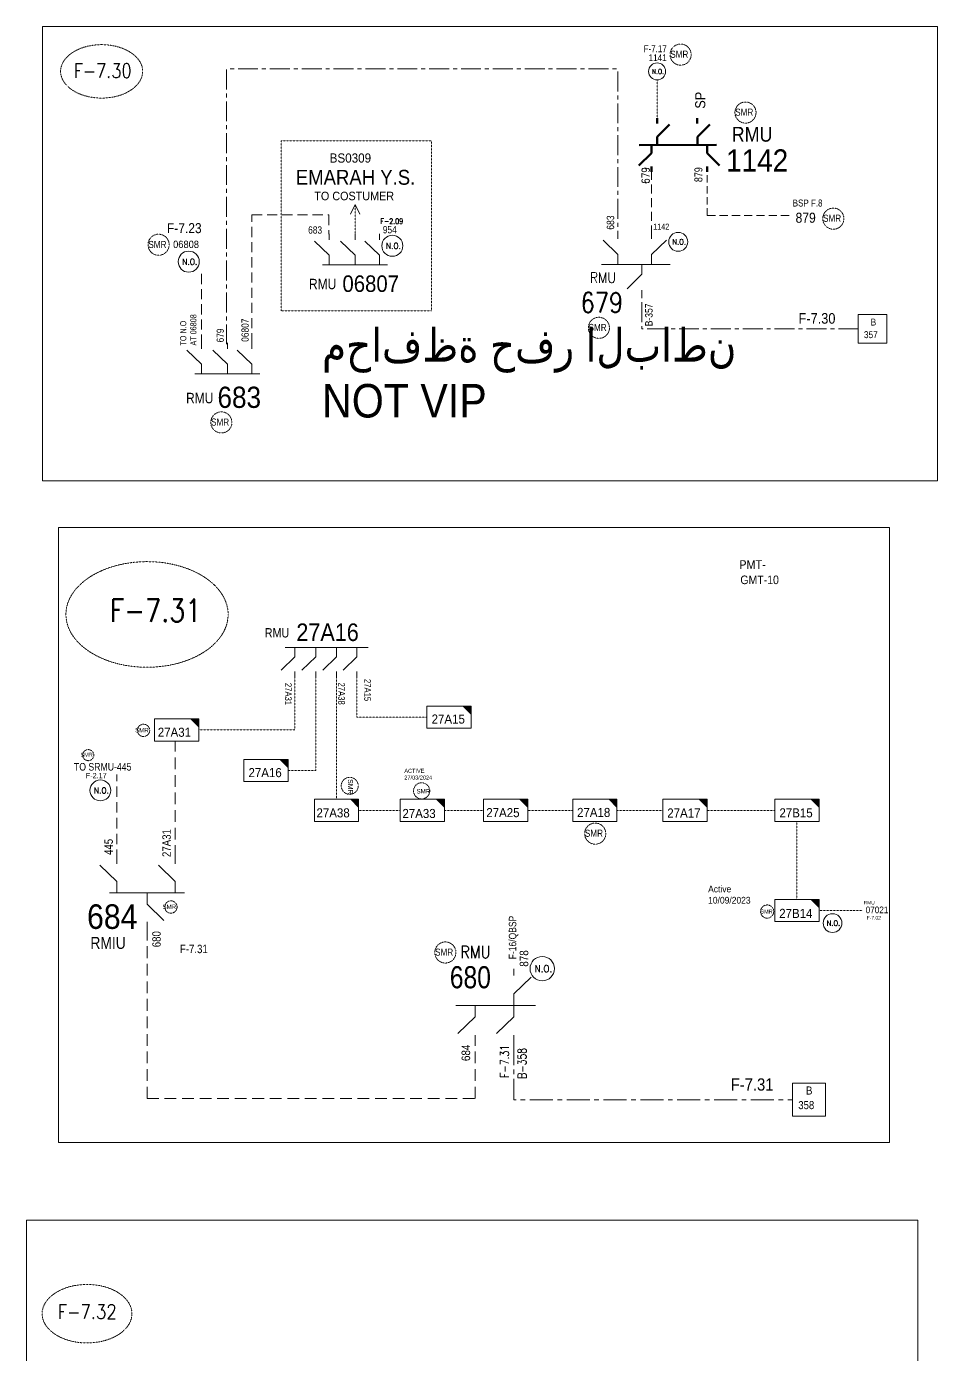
# Model space of a CAD drawing. Header units: metres. Extents: x 65984 to 144644, y -19036 to 23726.
# Drawn here: x 99473 to 100621, y -8601 to -6928 of the extents above; entities that cross this region are included whole.
import ezdxf
from ezdxf.enums import TextEntityAlignment as Align

# ---------------------------------------------------------------- set-up
doc = ezdxf.new("R2010")
doc.units = ezdxf.units.M
doc.header["$MEASUREMENT"] = 0
for name, pattern in [('( Center )', [2, 1.25, -0.25, 0.25, -0.25]), ('DGN Style 2', [0.023128, 0, -0.023128]), ('DGN Style 3', [0.013877, 0, -0.013877]), ('HIDDEN2', [2381.25, 1587.5, -793.75])]:
    doc.linetypes.add(name, pattern=pattern)
doc.layers.get('0').update_dxf_attribs({"color": 95, "lineweight": 40})
for name, color, linetype, lineweight in [('D FDR  03', 112, 'Continuous', 40), ('d_eos', 111, 'Continuous', 40), ('d_eos no', 121, 'Continuous', 40), ('d_switch', 95, 'Continuous', 40), ('d_tf no', 6, 'Continuous', 40), ('d_ug cable', 95, 'Continuous', 40), ('d_ug main line', 95, 'Continuous', 40), ('d_village name', 7, 'Continuous', 40), ('FDR  1  05', 172, 'Continuous', 40), ('FDR  1  16', 234, 'Continuous', 40), ('FDR  3  01', 30, 'Continuous', 40), ('fedr no', 95, 'Continuous', 40), ('GRID STATION  04', 7, 'Continuous', 40), ('Level 37', 7, 'Continuous', 0), ('O H MAIN FEEDER', 4, 'Continuous', 100), ('SW N O', 114, 'Continuous', 30)]:
    doc.layers.add(name, color=color, linetype=linetype, lineweight=lineweight)
doc.styles.add('NASKHF', font='naskhf.shx', dxfattribs={"height": 8})
doc.styles.add('Style-Arial', font='arial.ttf')
doc.styles.add('Style-ENGINEERING', font='ENGINEERING.shx')
doc.styles.add('Style-msdefault', font='msdefault.shx')
doc.styles.add('Style-simplex', font='simplex.shx')
doc.styles.add('Style-STANDARD', font='STANDARD.shx')

# ---------------------------------------------------------------- blocks, each defined once
blk = doc.blocks.new('*U1275')
at = {"layer": 'd_eos', "color": 2, "linetype": 'Continuous', "lineweight": 13, "ltscale": 1.67443}
for p, q in [((-13.36, 7.32), (17.24, 7.32)), ((-10.36, 7.32), (-10.36, 2.77)), ((1.94, 7.32), (1.94, 2.77)), ((13.44, 7.32), (13.44, 2.77)), ((-10.36, 2.77), (-17.22, -3.89)), ((1.94, 2.77), (-4.92, -3.89)), ((13.44, 2.77), (6.58, -3.89)), ((-10.36, -4.53), (-10.36, -7.3)), ((1.94, -4.53), (1.94, -7.3)), ((13.45, -4.53), (13.45, -7.3))]:
    blk.add_line(p, q, dxfattribs=at)
blk = doc.blocks.new('*U1274')
at = {"layer": 'd_eos', "color": 7, "linetype": 'Continuous', "lineweight": 13, "ltscale": 1.566059}
for p, q in [((-13.36, 7.32), (17.24, 7.32)), ((-10.36, 7.32), (-10.36, 2.77)), ((1.94, 7.32), (1.94, 2.77)), ((13.44, 7.32), (13.44, 2.77)), ((-10.36, 2.77), (-17.22, -3.89)), ((1.94, 2.77), (-4.92, -3.89)), ((13.44, 2.77), (6.58, -3.89)), ((-10.36, -4.53), (-10.36, -7.3)), ((1.94, -4.53), (1.94, -7.3)), ((13.45, -4.53), (13.45, -7.3))]:
    blk.add_line(p, q, dxfattribs=at)
blk = doc.blocks.new('*U1276')
at = {"layer": 'd_ug cable', "color": 121, "linetype": 'Continuous', "lineweight": 13}
for q in [(-2.21, -2.23), (2.18, -2.23)]:
    blk.add_line((-0.01, 2.26), q, dxfattribs=at)
blk = doc.blocks.new('*U893')
at = {"layer": 'SW N O', "color": 3, "lineweight": 13}
blk.add_circle((0, 0), 16.8, dxfattribs=at)
at = {"layer": 'SW N O', "color": 3, "lineweight": 13, "style": 'Style-STANDARD'}
blk.add_text('N.O.', height=9.6, dxfattribs=at).set_placement((1.7, -0.2), align=Align.MIDDLE_CENTER)
blk = doc.blocks.new('*U3425')
at = {"layer": 'GRID STATION  04', "color": 121, "linetype": 'Continuous', "lineweight": 13, "ltscale": 1.519731, "flags": 128}
blk.add_lwpolyline([(5.09, -5.21), (5.09, 4.96), (-5.08, 4.96), (-5.08, -5.21)], close=True, dxfattribs=at)
at = {"layer": 'GRID STATION  04', "color": 121, "linetype": 'Continuous', "lineweight": 13, "style": 'Style-msdefault', "width": 0.888889}
for s, height, p in [('B', 2.49, (-0.89, 3.96)), ('358', 2.491, (-3.29, -0.55))]:
    blk.add_text(s, height=height, dxfattribs=at).set_placement(p, align=Align.TOP_LEFT)
blk = doc.blocks.new('TF_8')
at = {"color": 0, "linetype": 'ByBlock', "lineweight": -2}
blk.add_line((6.3, 4.95), (9.9, 1.35), dxfattribs=at)
blk.add_3dface([(-10.1, 4.95), (9.9, 4.95), (9.9, -5.05), (-10.1, -5.05)], dxfattribs=at)
blk = doc.blocks.new('exist.us-1000kva')
at = {"color": 0, "linetype": 'ByBlock', "lineweight": -2, "flags": 128}
blk.add_lwpolyline([(40, 12.9), (32.8, 20), (40, 20)], close=True, dxfattribs=at)
at = {"color": 0, "linetype": 'ByBlock', "lineweight": -2, "extrusion": (0, 0, -1)}
blk.add_solid([(-40, 12.9), (-32.8, 20), (-40, 20)], dxfattribs=at)
at = {"color": 0, "linetype": 'ByBlock', "lineweight": -2, "xscale": 2, "yscale": 2}
blk.add_blockref('TF_8', (20.2, 10.1), dxfattribs=at)
blk = doc.blocks.new('*U3578')
at = {"layer": 'SW N O', "color": 94, "lineweight": 13}
blk.add_circle((0, 0), 16.8, dxfattribs=at)
at = {"layer": 'SW N O', "color": 94, "lineweight": 13, "style": 'Style-STANDARD'}
blk.add_text('N.O.', height=9.6, dxfattribs=at).set_placement((1.7, -0.2), align=Align.MIDDLE_CENTER)
blk = doc.blocks.new('*U4081')
at = {"layer": 'd_eos', "color": 2, "linetype": 'Continuous', "lineweight": 211, "ltscale": 1.513334}
for p, q in [((0, -24.98), (-0.01, 18.33)), ((4.64, 12.96), (11.44, 19.96)), ((-12.1, 7.53), (-14.93, 7.53)), ((-4.66, 7.54), (-11.45, 14.54)), ((-0.01, 7.54), (-4.66, 7.54)), ((-0.01, 12.96), (4.64, 12.96)), ((12.09, 12.96), (14.91, 12.96)), ((-4.66, -14.95), (-11.45, -7.95)), ((-12.1, -14.95), (-14.93, -14.95)), ((-0.01, -14.95), (-4.66, -14.95)), ((-0.01, -18.08), (4.64, -18.08)), ((4.64, -18.08), (11.44, -25.08)), ((12.09, -18.08), (14.91, -18.08))]:
    blk.add_line(p, q, dxfattribs=at)

msp = doc.modelspace()

# ---------------------------------------------------------------- linework, layer by layer
at = {"layer": 'd_eos', "color": 7, "linetype": 'Continuous', "lineweight": 13, "ltscale": 1.708602}
for p, q in [((100217.9, -7195.4), (100217.9, -7187.8)), ((100260.3, -7195.4), (100260.3, -7187.8))]:
    msp.add_line(p, q, dxfattribs=at)
at = {"layer": 'd_eos', "color": 2, "linetype": 'Continuous', "lineweight": 13, "ltscale": 1.708602}
for p, q in [((100217.9, -7215.3), (100199.2, -7197.1)), ((100260.3, -7215.3), (100279.1, -7197.1)), ((100197.2, -7227.8), (100283.7, -7227.8)), ((100217.9, -7227.8), (100217.9, -7215.3)), ((100248.1, -7227.8), (100248.1, -7240.2)), ((100260.3, -7227.8), (100260.3, -7215.3)), ((100248.3, -7240.2), (100229.6, -7258.4)), ((100248.3, -7260.1), (100248.3, -7267.7))]:
    msp.add_line(p, q, dxfattribs=at)
at = {"layer": 'd_eos', "color": 7, "linetype": 'Continuous', "lineweight": 13, "ltscale": 1.701675}
for p, q in [((99903.1, -7710.7), (99798.7, -7710.7)), ((99810.8, -7710.7), (99810.8, -7722.2)), ((99837.1, -7710.7), (99837.1, -7722.2)), ((99863.4, -7710.7), (99863.4, -7722.2)), ((99888.9, -7710.7), (99888.9, -7722.2)), ((99810.8, -7722.2), (99793.4, -7739.1)), ((99837.1, -7722.2), (99819.7, -7739.1)), ((99863.4, -7722.2), (99846, -7739.1)), ((99888.9, -7722.2), (99871.6, -7739.1)), ((99810.8, -7740.7), (99810.8, -7747.7)), ((99837.1, -7740.7), (99837.1, -7747.7)), ((99863.4, -7740.7), (99863.4, -7747.7)), ((99888.9, -7740.7), (99888.9, -7747.7))]:
    msp.add_line(p, q, dxfattribs=at)
at = {"layer": 'd_eos', "color": 7, "linetype": 'Continuous', "lineweight": 13, "ltscale": 1.936696}
for p, q in [((99586.4, -7983), (99586.4, -7974.5)), ((99660.1, -7983), (99660.1, -7974.5))]:
    msp.add_line(p, q, dxfattribs=at)
at = {"layer": 'd_eos', "color": 2, "linetype": 'Continuous', "lineweight": 13, "ltscale": 1.936696}
for p, q in [((99586.4, -8005.6), (99565.1, -7985)), ((99660.1, -8005.6), (99638.8, -7985)), ((99586.4, -8019.7), (99586.4, -8005.6)), ((99660.1, -8019.7), (99660.1, -8005.6)), ((99577.1, -8019.7), (99671.8, -8019.7)), ((99624.5, -8019.7), (99624.5, -8033.8)), ((99624.5, -8033.8), (99645.7, -8054.5)), ((99624.5, -8056.4), (99624.5, -8065))]:
    msp.add_line(p, q, dxfattribs=at)
at = {"layer": 'd_eos', "color": 2, "linetype": 'Continuous', "lineweight": 13, "ltscale": 1.97622}
for p, q in [((100087, -8124.1), (100087, -8115.4)), ((100087, -8147.2), (100108.7, -8126.1)), ((100087, -8161.5), (100087, -8147.2)), ((100013.9, -8161.5), (100114, -8161.5)), ((100037.9, -8161.5), (100037.9, -8175.9)), ((100086.8, -8161.5), (100086.8, -8175.9)), ((100037.9, -8175.9), (100016.2, -8197)), ((100086.8, -8175.9), (100065.1, -8197)), ((100037.9, -8199), (100037.9, -8207.7)), ((100086.8, -8199), (100086.8, -8207.7))]:
    msp.add_line(p, q, dxfattribs=at)
at = {"layer": 'd_ug cable', "color": 121, "linetype": 'DGN Style 3', "lineweight": 13}
msp.add_line((99886.8, -7189.2), (99886.8, -7152.4), dxfattribs=at)
at = {"layer": 'd_ug cable', "color": 30, "linetype": 'DGN Style 3', "lineweight": 13}
for p, q in [((99863.4, -7747.7), (99863.4, -7901.8)), ((99891.3, -7915.8), (99943.6, -7915.8)), ((99999.4, -7915.8), (100048.6, -7915.8)), ((100104.3, -7915.8), (100161.1, -7915.8)), ((100216.8, -7915.8), (100274.6, -7915.8)), ((100330.3, -7915.8), (100415.8, -7915.8)), ((100471.5, -8042.1), (100525.8, -8042.1))]:
    msp.add_line(p, q, dxfattribs=at)
at = {"layer": 'd_ug cable', "color": 1, "linetype": 'DGN Style 3', "lineweight": 13}
msp.add_line((100443.6, -7929.7), (100443.6, -8028.1), dxfattribs=at)
at = {"layer": 'd_ug cable', "color": 206, "linetype": 'DGN Style 3', "lineweight": 13, "flags": 128}
msp.add_lwpolyline([(100267.4, -6995.7), (100267.4, -7046.6)], dxfattribs=at)
at = {"layer": 'd_ug cable', "color": 36, "linetype": 'HIDDEN2', "lineweight": 13, "ltscale": 0.007227}
msp.add_lwpolyline([(100260.4, -7109.8), (100260.3, -7191.3)], dxfattribs=at)
at = {"layer": 'd_ug cable', "color": 36, "linetype": 'HIDDEN2', "lineweight": 13, "ltscale": 0.005854}
msp.add_lwpolyline([(100330.6, -7166.3), (100330.7, -7108.4)], dxfattribs=at)
at = {"layer": 'd_ug cable', "color": 121, "linetype": 'HIDDEN2', "lineweight": 13, "ltscale": 0.00803}
msp.add_lwpolyline([(99756.7, -7327.2), (99756.7, -7165.5), (99853.6, -7165.5), (99853.6, -7189.7)], dxfattribs=at)
at = {"layer": 'd_ug cable', "color": 36, "linetype": 'HIDDEN2', "lineweight": 13, "ltscale": 0.006504}
msp.add_lwpolyline([(100330.6, -7166.3), (100434.7, -7166.3)], dxfattribs=at)
at = {"layer": 'd_ug cable', "color": 36, "linetype": 'HIDDEN2', "lineweight": 13, "ltscale": 0.00803}
msp.add_lwpolyline([(99693, -7239.8), (99693, -7326.6)], dxfattribs=at)
at = {"layer": 'd_ug cable', "color": 30, "linetype": 'DGN Style 3', "lineweight": 13, "flags": 128}
for points in [[(99810.8, -7747.7), (99810.8, -7814.5), (99689.8, -7814.5)], [(99837.1, -7747.7), (99837.1, -7865.5), (99802.3, -7865.5)], [(99888.9, -7747.7), (99888.9, -7798.3), (99977.1, -7798.3)]]:
    msp.add_lwpolyline(points, dxfattribs=at)
at = {"layer": 'd_ug cable', "color": 1, "linetype": 'HIDDEN2', "lineweight": 13, "ltscale": 0.009288}
for points in [[(99660.1, -7974.5), (99660.1, -7828.4)], [(99624.5, -8065), (99624.5, -8278.8), (100037.9, -8278.8), (100037.9, -8207.7)]]:
    msp.add_lwpolyline(points, dxfattribs=at)
at = {"layer": 'd_ug cable', "color": 1, "linetype": 'HIDDEN2', "lineweight": 13, "ltscale": 0.008359}
msp.add_lwpolyline([(99586.3, -7978.4), (99586.3, -7870.6)], dxfattribs=at)
at = {"layer": 'd_ug cable', "color": 2, "linetype": 'DGN Style 3', "lineweight": 13}
for centre, radius in [((100297, -6963.4), 13.3), ((100378.8, -7036.4), 13.3), ((100489.5, -7170.1), 13.3), ((99639.1, -7203), 13.3), ((100194, -7307.7), 13.3), ((99718.2, -7426.9), 13.3), ((99620.1, -7815), 7.75), ((99550.4, -7846.2), 6.98), ((99880, -7884.9), 10.7), ((99970.6, -7891.2), 10.2), ((100189.4, -7945.1), 13.3), ((99654.6, -8037.6), 7.75), ((100406.1, -8043.3), 8.29), ((100000.5, -8094.9), 13.3)]:
    msp.add_circle(centre, radius, dxfattribs=at)
at = {"layer": 'd_ug main line', "color": 3, "linetype": 'DGN Style 2', "lineweight": 13, "flags": 128}
msp.add_lwpolyline([(99982.9, -7286.1), (99793.7, -7286.1), (99793.7, -7072.1), (99982.9, -7072.1)], close=True, dxfattribs=at)
at = {"layer": 'FDR  1  16', "color": 1, "linetype": '( Center )', "lineweight": 13, "ltscale": 20.074812, "flags": 128}
for points in [[(99724.8, -7328.4), (99724.8, -6981.5), (100217.9, -6981.5), (100217.9, -7187.8)], [(100520.9, -7309), (100248.3, -7309), (100248.3, -7267.7)]]:
    msp.add_lwpolyline(points, dxfattribs=at)
at = {"layer": 'FDR  1  16', "color": 30, "linetype": '( Center )', "lineweight": 13, "ltscale": 23.219128, "flags": 128}
msp.add_lwpolyline([(100086.8, -8207.7), (100086.8, -8280.4), (100438, -8280.4)], dxfattribs=at)
at = {"layer": 'fedr no', "color": 82, "linetype": 'DGN Style 3', "lineweight": 13, "true_color": 0x1dc70e}
for centre, major_axis in [((99567.3, -6984.5), (51.7, 0)), ((99624.5, -7668.9), (102.2, 0)), ((99548.9, -8550.1), (56.6, 0))]:
    msp.add_ellipse(centre, major_axis=major_axis, ratio=0.651175, dxfattribs=at)
at = {"layer": 'GRID STATION  04', "color": 121, "linetype": 'Continuous', "lineweight": 13, "ltscale": 1.292124, "flags": 128}
msp.add_lwpolyline([(100520.9, -7326.9), (100520.9, -7291.1), (100556.8, -7291.1), (100556.8, -7326.9)], close=True, dxfattribs=at)
at = {"layer": 'O H MAIN FEEDER', "color": 140, "linetype": 'Continuous', "lineweight": 13, "flags": 128}
for points in [[(99492.7, -6928), (100620.7, -6928), (100620.7, -7500.6), (99492.7, -7500.6)], [(99512.8, -7559.2), (100560.2, -7559.2), (100560.2, -8334.2), (99512.8, -8334.2)], [(99472.7, -8432.3), (100595.8, -8432.3), (100595.8, -9091), (99472.7, -9091)]]:
    msp.add_lwpolyline(points, close=True, dxfattribs=at)

# ---------------------------------------------------------------- block references
at = {"layer": 'd_eos', "color": 2, "linetype": 'Continuous', "lineweight": 211, "ltscale": 1.513334, "xscale": 2.254253631294626, "yscale": 2.254253631294626, "zscale": 2.254253631294626, "rotation": 269.9999999999999}
msp.add_blockref('*U4081', (100301.1, -7077.3), dxfattribs=at)
at = {"layer": 'd_eos', "color": 7, "linetype": 'Continuous', "lineweight": 13, "ltscale": 1.67443, "extrusion": (0, 0, -1), "xscale": 2.676628276754427, "yscale": 2.676628276754427, "zscale": 2.676628276754427, "rotation": 180}
msp.add_blockref('*U1274', (-99881.6, -7208.8), dxfattribs=at)
at = {"layer": 'd_eos', "color": 2, "linetype": 'Continuous', "lineweight": 13, "ltscale": 1.67443, "extrusion": (0, 0, -1), "xscale": 2.676628276754427, "yscale": 2.676628276754427, "zscale": 2.676628276754427, "rotation": 180}
msp.add_blockref('*U1275', (-99720.7, -7346.1), dxfattribs=at)
at = {"layer": 'd_ug cable', "color": 121, "linetype": 'Continuous', "lineweight": 13, "xscale": 2.623095711219338, "yscale": 2.623095711219338, "zscale": 2.623095711219338}
msp.add_blockref('*U1276', (99886.8, -7158.4), dxfattribs=at)
at = {"layer": 'FDR  1  05', "color": 1, "linetype": 'Continuous', "lineweight": 13, "xscale": 1.39314069504, "yscale": 1.39314069504, "zscale": 1.321199735081737, "rotation": 359.9999999999999}
for p in [(99977.1, -7812.2), (99746.5, -7879.5), (100048.6, -7929.7), (100274.6, -7929.7), (100415.8, -7929.7)]:
    msp.add_blockref('exist.us-1000kva', p, dxfattribs=at)
at = {"layer": 'FDR  1  05', "color": 2, "linetype": 'Continuous', "lineweight": 13, "xscale": 1.39314069504, "yscale": 1.39314069504, "zscale": 1.321199735081737, "rotation": 359.9999999999999}
for p in [(99634.1, -7828.4), (99835.5, -7929.7), (99943.6, -7929.7), (100161.1, -7929.7), (100415.8, -8056)]:
    msp.add_blockref('exist.us-1000kva', p, dxfattribs=at)
at = {"layer": 'GRID STATION  04', "color": 121, "linetype": 'Continuous', "lineweight": 13, "ltscale": 1.519731, "xscale": 4.074628292575109, "yscale": 4.074628292575109, "zscale": 4.074628292575109}
msp.add_blockref('*U3425', (100458.7, -8279.9), dxfattribs=at)
at = {"layer": 'SW N O', "color": 3, "lineweight": 13}
for p, xscale, yscale, zscale in [((100267.4, -6984.5), 0.6370271514650997, 0.6370271514650997, 0.6370271514650997), ((100294, -7199.3), 0.7108121427514653, 0.7108121427514653, 0.7108121427514653), ((99677.1, -7224.3), 0.7897912697238503, 0.7897912697238503, 0.7897912697238503), ((99565.7, -7890.6), 0.7811386146640835, 0.7811386146640835, 0.7811386146640835), ((100488.5, -8057.8), 0.7030247531976752, 0.7030247531976752, 0.7030247531976752), ((100122.6, -8115.2), 0.9134961722761785, 0.9134961722761785, 0.9134961722761785)]:
    msp.add_blockref('*U893', p, dxfattribs=dict(at, xscale=xscale, yscale=yscale, zscale=zscale))
at = {"layer": 'SW N O', "color": 94, "lineweight": 13, "xscale": 0.7897912697238503, "yscale": 0.7897912697238503, "zscale": 0.7897912697238503}
msp.add_blockref('*U3578', (99933.7, -7204.3), dxfattribs=at)

# ---------------------------------------------------------------- texts
at = {"color": 7, "linetype": 'Continuous', "lineweight": 13, "style": 'Style-STANDARD', "width": 0.857143}
for s, p in [('F-7.31', (100075.2, -8232.2)), ('B-358', (100097.2, -8234.7))]:
    msp.add_text(s, height=10.84, rotation=90, dxfattribs=at).set_placement(p, align=Align.MIDDLE_CENTER)
at = {"layer": 'D FDR  03', "color": 121, "linetype": 'DGN Style 3', "lineweight": 13, "insert": (99885.6, -7141.6), "char_height": 10.707, "attachment_point": 5, "line_spacing_factor": 0.6, "style": 'Style-ENGINEERING'}
msp.add_mtext('\\H1x;\\W0.95;TO COSTUMER', dxfattribs=at)
at = {"layer": 'd_eos no', "color": 7, "linetype": 'Continuous', "lineweight": 140, "ltscale": 0.9, "style": 'Style-Arial', "width": 0.9}
msp.add_text('SP', height=12.71, rotation=90, dxfattribs=at).set_placement((100315.4, -7031.5), align=Align.TOP_LEFT)
at = {"layer": 'd_eos no', "color": 2, "linetype": 'Continuous', "lineweight": 140, "ltscale": 1.079827, "style": 'Style-Arial', "width": 0.9}
msp.add_text('1142', height=27.97, dxfattribs=at).set_placement((100354.4, -7082.8), align=Align.TOP_LEFT)
at = {"layer": 'd_eos no', "color": 7, "linetype": 'Continuous', "lineweight": 13, "ltscale": 0.45902, "style": 'Style-msdefault', "width": 0.833333}
msp.add_text('879', height=10.08, rotation=90, dxfattribs=at).set_placement((100324.5, -7105.3), align=Align.RIGHT)
at = {"layer": 'd_eos no', "color": 7, "linetype": 'Continuous', "lineweight": 13, "style": 'Style-Arial', "width": 0.88}
for s, height, p in [('06807', 20.85, (99870.8, -7241.6)), ('PMT-', 11.06, (100371, -7600.5)), ('GMT-10', 10.78, (100372.3, -7619.9)), ('07021', 8.39, (100530.2, -8037))]:
    msp.add_text(s, height=height, dxfattribs=at).set_placement(p, align=Align.TOP_LEFT)
at = {"layer": 'd_eos no', "color": 2, "linetype": 'Continuous', "lineweight": 13}
for s, height, style, width, p in [('683', 26.77, 'Style-Arial', 0.88, (99713.3, -7408.6)), ('680', 27.86, 'Style-msdefault', 0.833333, (100006.1, -8140))]:
    msp.add_text(s, height=height, dxfattribs=dict(at, style=style, width=width)).set_placement(p)
at = {"layer": 'd_eos no', "color": 2, "linetype": 'Continuous', "lineweight": 13, "style": 'Style-Arial', "width": 0.88}
msp.add_text('684', height=30.96, dxfattribs=at).set_placement((99548.9, -8034.2), align=Align.TOP_LEFT)
at = {"layer": 'd_eos no', "color": 7, "linetype": 'Continuous', "lineweight": 13, "style": 'NASKHF'}
for s, insert, char_height, attachment_point in [('\\fArial|b0|i0|c178178|p39;\\H1x;\\W0.88;محافظة حفر الباطن\\PNOT VIP', (99845.1, -7308.1), 42.213, 1), ('\\fArial|b0|i0|c178178|p39;\\H1x;\\W0.88;27A16\\P', (99891.4, -7702.7), 22.138, 9)]:
    msp.add_mtext(s, dxfattribs=dict(at, insert=insert, char_height=char_height, attachment_point=attachment_point))
at = {"layer": 'd_switch', "color": 55, "linetype": 'Continuous', "lineweight": 13, "style": 'Style-msdefault', "width": 0.9}
msp.add_text('F-7.23', height=12.58, dxfattribs=at).set_placement((99649.6, -7175.8), align=Align.TOP_LEFT)
at = {"layer": 'd_switch', "color": 121, "linetype": 'Continuous', "lineweight": 13, "style": 'Style-ENGINEERING', "width": 0.857143}
msp.add_text('683', height=9.18, dxfattribs=at).set_placement((99827.6, -7179.8), align=Align.TOP_LEFT)
at = {"layer": 'd_switch', "color": 154, "linetype": 'Continuous', "lineweight": 13, "style": 'Style-ENGINEERING', "width": 0.857143}
msp.add_text('954', height=9.18, dxfattribs=at).set_placement((99921.7, -7179.4), align=Align.TOP_LEFT)
at = {"layer": 'd_switch', "color": 2, "linetype": 'Continuous', "lineweight": 13}
for s, height, style, width, p in [('F-7.30', 13.38, 'Style-msdefault', 0.9, (100445.6, -7289.1)), ('F-7.02', 4.5, 'Style-msdefault', 0.9, (100531.6, -8048.9)), ('F-7.31', 10.62, 'Style-ENGINEERING', 0.857143, (99665.9, -8085.1)), ('F-7.31', 15.48, 'Style-msdefault', 0.9, (100360.2, -8253.5))]:
    msp.add_text(s, height=height, dxfattribs=dict(at, style=style, width=width)).set_placement(p, align=Align.TOP_LEFT)
at = {"layer": 'd_switch', "color": 121, "linetype": 'Continuous', "lineweight": 13, "style": 'Style-ENGINEERING', "width": 0.857143}
for s, p in [('679', (99712.2, -7326.1)), ('06807', (99743.5, -7325.3))]:
    msp.add_text(s, height=9.18, rotation=90, dxfattribs=at).set_placement(p, align=Align.TOP_LEFT)
at = {"layer": 'd_switch', "color": 2, "linetype": 'Continuous', "lineweight": 13, "ltscale": 0.9, "style": 'Style-ENGINEERING', "width": 0.857143}
msp.add_text('TO SRMU-445', height=9.557, dxfattribs=at).set_placement((99532.4, -7856.1), align=Align.TOP_LEFT)
at = {"layer": 'd_switch', "color": 55, "linetype": 'Continuous', "lineweight": 30, "style": 'Style-ENGINEERING', "width": 0.857143}
msp.add_text('F-2.17', height=6.66, rotation=359.9996, dxfattribs=at).set_placement((99547.3, -7868.6), align=Align.TOP_LEFT)
at = {"layer": 'd_switch', "color": 1, "linetype": 'Continuous', "lineweight": 13, "style": 'Style-ENGINEERING', "width": 0.857143}
for s, p in [('27A31', (99643.8, -7974.6)), ('680', (99631.1, -8088.3))]:
    msp.add_text(s, height=10.62, rotation=90, dxfattribs=at).set_placement(p, align=Align.TOP_LEFT)
at = {"layer": 'd_switch', "color": 2, "linetype": 'Continuous', "lineweight": 13, "style": 'Style-ENGINEERING', "width": 0.857143}
msp.add_text('445', height=10.62, rotation=90, dxfattribs=at).set_placement((99570.8, -7972), align=Align.TOP_LEFT)
at = {"layer": 'd_switch', "color": 36, "linetype": 'Continuous', "lineweight": 13, "ltscale": 0.918261, "insert": (99666.3, -7330), "char_height": 7.669, "attachment_point": 1, "rotation": 90, "style": 'NASKHF'}
msp.add_mtext('\\FENGINEERING;\\H1x;\\W0.857143;TO N.O \\PAT 06808', dxfattribs=at)
at = {"layer": 'd_switch', "color": 18, "linetype": 'Continuous', "lineweight": 13, "char_height": 8.467, "attachment_point": 3, "rotation": 270, "style": 'NASKHF'}
for s, insert in [('\\FENGINEERING;\\H1x;\\W0.857143;27A31\\P', (99806.9, -7783.2)), ('\\FENGINEERING;\\H1x;\\W0.857143;27A38\\P', (99873.9, -7782.7)), ('\\FENGINEERING;\\H1x;\\W0.857143;27A15\\P', (99906.7, -7778.2))]:
    msp.add_mtext(s, dxfattribs=dict(at, insert=insert))
at = {"layer": 'd_tf no', "color": 2, "linetype": 'Continuous', "lineweight": 13, "style": 'Style-msdefault', "width": 0.945946}
for s, height, p in [('06808', 9.26, (99657.4, -7197.9)), ('27A31', 11.45, (99638.1, -7811.6)), ('27A18', 11.45, (100166.5, -7912.7))]:
    msp.add_text(s, height=height, dxfattribs=at).set_placement(p, align=Align.TOP_LEFT)
at = {"layer": 'd_tf no', "color": 1, "linetype": 'Continuous', "lineweight": 13, "style": 'Style-msdefault', "width": 0.945946}
for s, p in [('27A15', (99983.2, -7795)), ('27A16', (99752.4, -7862.5)), ('27A25', (100052.1, -7912.9)), ('27A17', (100280.2, -7913.4)), ('27B15', (100421.6, -7913.2))]:
    msp.add_text(s, height=11.45, dxfattribs=at).set_placement(p, align=Align.TOP_LEFT)
at = {"layer": 'd_tf no', "color": 1, "linetype": 'Continuous', "lineweight": 13, "style": 'Style-msdefault', "width": 0.947368}
msp.add_text('SMR', height=6.32, rotation=270, dxfattribs=at).set_placement((99884, -7876.5), align=Align.TOP_LEFT)
at = {"layer": 'd_tf no', "color": 1, "linetype": 'Continuous', "lineweight": 40, "style": 'Style-msdefault', "width": 0.945946}
msp.add_text('SMR', height=5.61, dxfattribs=at).set_placement((99964.2, -7888.9), align=Align.TOP_LEFT)
at = {"layer": 'd_tf no', "color": 121, "linetype": 'Continuous', "lineweight": 13, "style": 'Style-msdefault', "width": 0.945946}
for s, p in [('27A38', (99838.1, -7913.2)), ('27A33', (99946.4, -7914)), ('27B14', (100421.3, -8039.9))]:
    msp.add_text(s, height=11.45, dxfattribs=at).set_placement(p, align=Align.TOP_LEFT)
at = {"layer": 'd_tf no', "color": 121, "linetype": 'Continuous', "lineweight": 40, "insert": (99948.8, -7863.4), "char_height": 5.098, "width": 114.329, "attachment_point": 1, "style": 'NASKHF'}
msp.add_mtext('\\Fmsdefault;\\H1x;\\W0.945946;ACTIVE\\P27/03/2024', dxfattribs=at)
at = {"layer": 'd_tf no', "color": 121, "linetype": 'Continuous', "lineweight": 40, "insert": (100331.7, -8010.7), "char_height": 8.456, "attachment_point": 1, "style": 'NASKHF'}
msp.add_mtext('\\Fmsdefault;\\H1x;\\W0.945946;Active\\P10/09/2023', dxfattribs=at)
at = {"layer": 'd_village name', "color": 7, "linetype": 'Continuous', "lineweight": 13, "style": 'Style-Arial', "width": 0.888889}
msp.add_text('EMARAH Y.S.', height=18.815, dxfattribs=at).set_placement((99887.3, -7118), align=Align.MIDDLE_CENTER)
at = {"layer": 'FDR  3  01', "color": 121, "linetype": 'Continuous', "lineweight": 13, "style": 'Style-msdefault', "width": 0.945946}
msp.add_text('BS0309', height=11.6, dxfattribs=at).set_placement((99854.7, -7087.9), align=Align.TOP_LEFT)
at = {"layer": 'fedr no', "color": 6, "linetype": 'Continuous', "lineweight": 13, "style": 'Style-STANDARD', "width": 0.909091}
for s, height, p in [('F-7.30', 18.05, (99568.6, -6983.7)), ('F-7.31', 28.45, (99635.3, -7663.8)), ('F-7.32', 18.35, (99549.1, -8547.6))]:
    msp.add_text(s, height=height, dxfattribs=at).set_placement(p, align=Align.MIDDLE_CENTER)
at = {"layer": 'fedr no', "color": 55, "linetype": 'Continuous', "lineweight": 13, "style": 'Style-STANDARD', "width": 0.909091}
msp.add_text('F-2.09', height=6.85, dxfattribs=at).set_placement((99933, -7173.4), align=Align.MIDDLE_CENTER)
at = {"layer": 'GRID STATION  04', "color": 121, "linetype": 'Continuous', "lineweight": 13, "style": 'Style-msdefault', "width": 0.888889}
for s, p in [('B', (100536.6, -7296)), ('357', (100528.1, -7311.9))]:
    msp.add_text(s, height=8.77, dxfattribs=at).set_placement(p, align=Align.TOP_LEFT)
at = {"layer": 'Level 37', "color": 55, "linetype": 'Continuous', "lineweight": 13, "ltscale": 0.741397, "style": 'Style-msdefault', "width": 0.857143}
for s, p in [('F-7.17', (100250.4, -6951.6)), ('BSP F.8', (100438.3, -7146))]:
    msp.add_text(s, height=8.8, dxfattribs=at).set_placement(p, align=Align.TOP_LEFT)
at = {"layer": 'Level 37', "color": 1, "linetype": 'Continuous', "lineweight": 13, "style": 'Style-msdefault', "width": 0.86}
for p in [(100306.8, -6967.4), (100388.6, -7040.4), (100499.4, -7174.1), (99649, -7207.1), (100203.8, -7311.7), (99728, -7430.9), (100199.2, -7949.1), (100010.4, -8098.9)]:
    msp.add_text('SMR', height=8.94, rotation=359.9996, dxfattribs=at).set_placement(p, align=Align.RIGHT)
at = {"layer": 'Level 37', "color": 2, "linetype": 'Continuous', "lineweight": 80, "ltscale": 0.702286, "style": 'Style-msdefault', "width": 0.9}
msp.add_text('1141', height=8.52, dxfattribs=at).set_placement((100256.6, -6963.1), align=Align.TOP_LEFT)
at = {"layer": 'Level 37', "color": 2, "linetype": 'Continuous', "lineweight": 80, "ltscale": 1.145407, "style": 'Style-msdefault', "width": 0.9}
msp.add_text('RMU', height=18.72, dxfattribs=at).set_placement((100361.4, -7054.4), align=Align.TOP_LEFT)
at = {"layer": 'Level 37', "color": 7, "linetype": 'Continuous', "lineweight": 13, "ltscale": 0.438371, "style": 'Style-STANDARD', "width": 0.909091}
msp.add_text('679', height=9.94, rotation=90, dxfattribs=at).set_placement((100252.9, -7115.7), align=Align.MIDDLE_CENTER)
at = {"layer": 'Level 37', "color": 7, "linetype": 'Continuous', "lineweight": 13, "style": 'Style-msdefault'}
for s, height, rotation, width, p in [('683', 9.37, 90, 0.857143, (100203.9, -7166.1)), ('RMU', 13.12, 0.0004, 0.86, (99863, -7245.9)), ('RMU', 4.41, 0.0004, 0.86, (100541.6, -8030))]:
    msp.add_text(s, height=height, rotation=rotation, dxfattribs=dict(at, width=width)).set_placement(p, align=Align.TOP_RIGHT)
at = {"layer": 'Level 37', "color": 7, "linetype": 'Continuous', "lineweight": 13, "ltscale": 0.678191, "style": 'Style-msdefault', "width": 0.857143}
msp.add_text('1142', height=7.67, dxfattribs=at).set_placement((100262.5, -7176.4), align=Align.TOP_LEFT)
at = {"layer": 'Level 37', "color": 2, "linetype": 'Continuous', "lineweight": 80, "ltscale": 0.899118, "style": 'Style-msdefault', "width": 0.9}
msp.add_text('879', height=12.68, dxfattribs=at).set_placement((100441.9, -7162.6), align=Align.TOP_LEFT)
at = {"layer": 'Level 37', "color": 2, "linetype": 'Continuous', "lineweight": 13}
for s, height, style, width, p in [('RMU', 13.36, 'Style-simplex', 0.854701, (100199.1, -7244.5)), ('679', 25.13, 'Style-STANDARD', 0.909091, (100197.8, -7275.8)), ('RMU', 15.46, 'Style-simplex', 0.854701, (100038.4, -8094.3))]:
    msp.add_text(s, height=height, dxfattribs=dict(at, style=style, width=width)).set_placement(p, align=Align.MIDDLE_CENTER)
at = {"layer": 'Level 37', "color": 7, "linetype": 'Continuous', "lineweight": 13, "style": 'Style-msdefault', "width": 0.857143}
for s, height, p in [('B-357', 9.37, (100252.3, -7305.7)), ('878', 10.84, (100094.2, -8112.8)), ('684', 10.84, (100020.9, -8231.7))]:
    msp.add_text(s, height=height, rotation=90, dxfattribs=at).set_placement(p, align=Align.TOP_LEFT)
at = {"layer": 'Level 37', "color": 2, "linetype": 'Continuous', "lineweight": 13, "style": 'Style-msdefault', "width": 0.86}
for s, height, p in [('RMU', 13.12, (99708.1, -7389.6)), ('RMIU', 15.17, (99597.7, -8075.2))]:
    msp.add_text(s, height=height, rotation=0.0004, dxfattribs=at).set_placement(p, align=Align.TOP_RIGHT)
at = {"layer": 'Level 37', "color": 7, "linetype": 'Continuous', "lineweight": 13, "style": 'Style-msdefault', "width": 0.86}
msp.add_text('RMU', height=11.73, rotation=0.0004, dxfattribs=at).set_placement((99773, -7697.9))
at = {"layer": 'Level 37', "color": 1, "linetype": 'Continuous', "lineweight": 13, "ltscale": 1.260494, "style": 'Style-msdefault', "width": 0.86}
for p in [(99626.7, -7817.6), (99661.2, -8040.2)]:
    msp.add_text('SMR', height=5.64, rotation=359.9996, dxfattribs=at).set_placement(p, align=Align.RIGHT)
at = {"layer": 'Level 37', "color": 1, "linetype": 'Continuous', "lineweight": 13, "ltscale": 1.134444, "style": 'Style-msdefault', "width": 0.86}
msp.add_text('SMR', height=5.07, rotation=359.9996, dxfattribs=at).set_placement((99556.2, -7848.3), align=Align.RIGHT)
at = {"layer": 'Level 37', "color": 1, "linetype": 'Continuous', "lineweight": 13, "ltscale": 1.659241, "style": 'Style-msdefault', "width": 0.86}
msp.add_text('SMR', height=5.06, rotation=359.9996, dxfattribs=at).set_placement((100413, -8045.8), align=Align.RIGHT)
at = {"layer": 'Level 37', "color": 2, "linetype": 'Continuous', "lineweight": 13, "style": 'Style-msdefault', "width": 0.857143}
msp.add_text('F-16/QBSP', height=9.37, rotation=90, dxfattribs=at).set_placement((100080.5, -8103.5), align=Align.TOP_LEFT)

doc.saveas('drawing.dxf')
